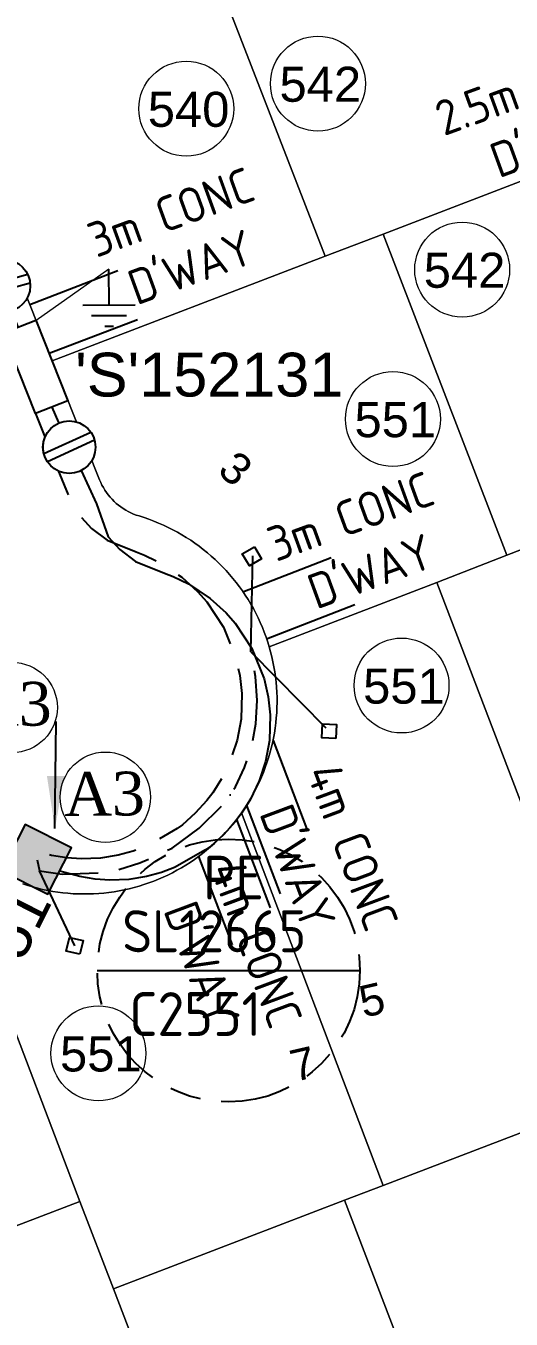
# Model space of a CAD drawing. Header units: metres. Extents: x 298214 to 299272, y 6265564 to 6266203.
# Drawn here: x 298644.5 to 298672.2, y 6265977.2 to 6266051 of the extents above; entities that cross this region are included whole.
import ezdxf
from ezdxf.enums import TextEntityAlignment as Align

# ---------------------------------------------------------------- set-up
doc = ezdxf.new("R2010")
doc.units = ezdxf.units.M
for name, pattern in [('Cable Exist UG', [8.2, 4, -1.2, 1.8, -1.2]), ('IE Trench LV', [6.5, 5, -1.5]), ('IECLCHAINA', [8.2, 4, -1.2, 1.8, -1.2])]:
    doc.linetypes.add(name, pattern=pattern)
doc.layers.get('0').update_dxf_attribs({"color": 6})
doc.layers.add('Cadastre Land Parcels_SP_EXT', color=9, linetype='Continuous', lineweight=5)
doc.layers.add('Cadastre Roads_SP_EXT', color=9, linetype='Continuous', lineweight=5)
for name, color, linetype in [('Mains_LV_NEW_T84', 2, 'Continuous'), ('Notes_LV_MISC', 7, 'Continuous'), ('NOTES_SL_EXT', 7, 'Continuous'), ('Notes_SL_MISC', 7, 'Continuous'), ('Notes_SP_EXT', 7, 'Continuous'), ('Services_SP_EXT', 7, 'Continuous'), ('SupportsUG_SP_LV_NEW', 2, 'Continuous'), ('SupportsUG_SP_LV_SL_EXT', 7, 'Continuous'), ('Trench_SP_NEW', 2, 'Continuous'), ('UG_Details_SP_MISC', 7, 'Continuous')]:
    doc.layers.add(name, color=color, linetype=linetype)
doc.styles.add('COLUMN_LABEL', font='arial.ttf')
doc.styles.add('iecISOCP', font='isocp.shx')
doc.styles.add('iecNAME', font='times.ttf')
doc.styles.add('iecRoadName', font='arial.ttf', dxfattribs={"height": 3.5})
doc.styles.add('POLE_LABEL', font='arial.ttf')
doc.styles.get("Standard").update_dxf_attribs({"font": 'arial.ttf'})
doc.linetypes.add('IECLCABX1', pattern='A,7,-0.25,["x",Standard,S=2,R=0,X=0.2,Y=-0.8],-2.1', length=9.35)
doc.dimstyles.new('UGT1', dxfattribs={"dimtxt": 2.5, "dimasz": 2, "dimexe": 1.25, "dimexo": 0.625, "dimgap": 1, "dimtad": 1, "dimjust": 1, "dimlfac": 1000, "dimtxsty": 'iecISOCP', "dimblk1": 'M05', "dimblk2": 'NONE', "dimsah": 1, "dimcen": 0, "dimse1": 1, "dimse2": 1, "dimadec": 0, "dimazin": 0, "dimtfac": 1, "dimtmove": 0, "dimatfit": 3, "dimfxl": 1, "dimarcsym": 0})

# ---------------------------------------------------------------- blocks, each defined once
blk = doc.blocks.new('COLUMN_EXT')
blk.add_hatch(color=256).paths.add_polyline_path([(-1.485, 1.485), (-1.485, -1.485), (1.485, -1.485), (1.485, 1.485)])
blk.add_lwpolyline([(-1.485, -1.485), (1.485, -1.485), (1.485, 1.485), (-1.485, 1.485)], close=True)
for tag, height, style, flags, p in [('ASSET_NUM', 2.5, 'COLUMN_LABEL', 8, (2, 2)), ('STRUCTURE_PLANT_NUMBER', 0.2, 'POLE_LABEL', 9, (1.813, 0.031)), ('STREET_CODE', 0.2, 'COLUMN_LABEL', 9, (1.813, -0.2))]:
    blk.add_attdef(tag, text='', height=height, dxfattribs=dict(style=style, flags=flags)).set_placement(p, align=Align.MIDDLE_LEFT)
at = {"flags": 9}
for tag, p in [('OWNED_BY', (1.813, -0.6)), ('STATE', (1.813, -0.8)), ('COLUMN_TYPE', (1.813, -0.4)), ('USAGE', (1.813, -1)), ('LEGEND', (1.813, -1.2)), ('LOCATION', (1.813, -1.4)), ('STREETNAME', (1.813, -1.6)), ('SUBURB', (1.813, -1.8)), ('NOTES', (1.813, -2))]:
    blk.add_attdef(tag, text='', height=0.2, dxfattribs=at).set_placement(p, align=Align.MIDDLE_LEFT)
at = {"flags": 1}
blk.add_attdef('Z', (1.813, -2.351), '', height=0.2, dxfattribs=at)
blk = doc.blocks.new('CCP_EXT')
at = {"flags": 9}
for tag, p in [('USAGE', (0, -1.2)), ('LEGEND', (0, -1.4)), ('STATE', (0, -1.8)), ('LIFE_SUPPORT', (0, -1.6)), ('NOTES', (0, -2))]:
    blk.add_attdef(tag, text='', height=0.2, dxfattribs=at).set_placement(p, align=Align.MIDDLE_LEFT)
blk.add_wipeout([(0, 0.566), (0.566, 0), (0, -0.566), (-0.566, 0)])
blk.add_lwpolyline([(-0.566, 0), (0, 0.566), (0.566, 0), (0, -0.566), (-0.566, 0)])
at = {"flags": 1}
blk.add_attdef('Z', (0, 0), '', height=0.2, dxfattribs=at)
at = {"flags": 9}
for tag, p in [('CCP_TYPE', (0, 0)), ('OPERATING_VOLTAGE', (0, -0.6)), ('ORIENTATION', (0, -0.8)), ('CONSTRUCTED_VOLTAGE', (0, -0.2)), ('NO_PHASES', (0, -0.4)), ('OWNED_BY', (0, -1))]:
    blk.add_attdef(tag, text='', height=0.2, dxfattribs=at).set_placement(p, align=Align.MIDDLE_LEFT)
blk = doc.blocks.new('PILLAR_NEW')
for tag, height, flags, p in [('ASSET_NUM', 2.5, 8, (2, 4)), ('STREET_CODE', 0.2, 9, (1.5, 2)), ('OWNED_BY', 0.2, 9, (1.5, 1.8)), ('OPERATED_BY', 0.2, 9, (1.5, 1.6))]:
    blk.add_attdef(tag, text='', height=height, dxfattribs=dict(flags=flags)).set_placement(p, align=Align.MIDDLE_LEFT)
blk.add_wipeout([(-2.475, 0.99), (2.475, 0.99), (2.475, -0.99), (-2.475, -0.99)])
at = {"lineweight": -3}
blk.add_lwpolyline([(-2.475, 0.99), (2.475, 0.99), (2.475, -0.99), (-2.475, -0.99)], close=True, dxfattribs=at)
for tag, flags, p in [('MAINTAINED_BY', 9, (1.5, 1.4)), ('STATE', 9, (1.5, 1.2)), ('SUPPORT_TYPE', 9, (1.5, 1)), ('USAGE', 9, (1.5, 0.8)), ('SUBURB', 9, (1.5, 0.2)), ('STREETNAME', 9, (1.5, 0)), ('LEGEND', 9, (1.5, 0.6)), ('PARENT', 9, (1.5, 0.4)), ('Z', 1, (1.5, -0.6)), ('LOCATION', 9, (1.5, -0.2)), ('NOTES', 9, (1.5, -0.4))]:
    blk.add_attdef(tag, text='', height=0.2, dxfattribs=dict(flags=flags)).set_placement(p, align=Align.MIDDLE_LEFT)
blk = doc.blocks.new('_None')
blk = doc.blocks.new('M05')
blk.add_hatch(color=256).paths.add_polyline_path([(-2, 0), (-0.701, -0.75), (-0.701, 0.75)])
at = {"color": 1}
blk.add_lwpolyline([(-0.701, 0.75), (-0.701, -0.75), (-2, 0)], close=True, dxfattribs=at)
blk = doc.blocks.new('LV_UG_LINKS_CLOSED_NEW')
for tag, flags, p in [('OPERATED_BY', 9, (1.5, -2)), ('MAINTAINED_BY', 9, (1.5, -2.2)), ('TYPE', 9, (1.5, -2.6)), ('Z', 1, (1.5, -2.8)), ('NUMBER_OF_PHASES', 9, (1.5, -2.4))]:
    blk.add_attdef(tag, text='', height=0.2, dxfattribs=dict(flags=flags)).set_placement(p, align=Align.MIDDLE_LEFT)
blk.add_wipeout([(-1.056, 1.057), (-1.18, 0.916), (-1.286, 0.761), (-1.371, 0.594), (-1.435, 0.417), (-1.476, 0.234), (-1.493, 0.047), (-1.487, -0.14), (-1.458, -0.326), (-1.406, -0.506), (-1.331, -0.678), (-1.236, -0.839), (-1.121, -0.988), (-0.988, -1.12), (-0.84, -1.235), (-0.679, -1.331), (-0.506, -1.406), (-0.326, -1.458), (-0.141, -1.487), (0.047, -1.493), (0.233, -1.476), (0.416, -1.435), (0.593, -1.371), (0.76, -1.286), (0.915, -1.181), (1.056, -1.057), (1.18, -0.916), (1.286, -0.761), (1.371, -0.594), (1.435, -0.417), (1.476, -0.234), (1.493, -0.047), (1.487, 0.14), (1.458, 0.326), (1.406, 0.506), (1.331, 0.678), (1.236, 0.839), (1.121, 0.988), (0.988, 1.12), (0.84, 1.235), (0.679, 1.331), (0.506, 1.406), (0.326, 1.458), (0.141, 1.487), (-0.047, 1.493), (-0.233, 1.476), (-0.416, 1.435), (-0.593, 1.371), (-0.76, 1.286), (-0.915, 1.181)])
for p, q in [((-0.25, -1.479), (-0.25, 1.479)), ((0.25, -1.479), (0.25, 1.479))]:
    blk.add_line(p, q)
blk.add_circle((0, 0), 1.5)
at = {"flags": 9}
for tag, p in [('ACTUAL_STATUS', (1.5, 0)), ('OPERATING_VOLTAGE', (1.5, -0.6)), ('ORIENTATION', (1.5, -0.8)), ('CONSTRUCTED_VOLTAGE', (1.5, -0.2)), ('NO_PHASES', (1.5, -0.4)), ('STATE', (1.5, -1)), ('SWITCH_TYPE', (1.5, -1.2)), ('USAGE', (1.5, -1.4)), ('OWNED_BY', (1.5, -1.8)), ('NOTES', (1.5, -1.6))]:
    blk.add_attdef(tag, text='', height=0.2, dxfattribs=at).set_placement(p, align=Align.MIDDLE_LEFT)
blk = doc.blocks.new('Earth')
for p, q in [((170.113, 339.377), (170.113, 341.421)), ((168.613, 339.377), (171.613, 339.377)), ((169.113, 338.777), (171.113, 338.777)), ((169.863, 338.177), (170.363, 338.177))]:
    blk.add_line(p, q)

msp = doc.modelspace()

# ---------------------------------------------------------------- linework, layer by layer
at = {"layer": 'Cadastre Land Parcels_SP_EXT', "linetype": 'Continuous'}
for points in [[(298643.153, 6266039.037), (298645.998, 6266031.868), (298661.591, 6266037.847), (298661.591, 6266037.847), (298650.41, 6266066.691)], [(298673.137, 6266059.03), (298671.613, 6266060.057), (298670.051, 6266061.018), (298668.433, 6266061.898), (298666.785, 6266062.709), (298665.1, 6266063.444), (298663.336, 6266064.086), (298661.591, 6266064.671), (298659.821, 6266065.177), (298658.031, 6266065.601), (298656.225, 6266065.944), (298654.39, 6266066.205), (298650.41, 6266066.691), (298650.41, 6266066.691), (298661.591, 6266037.847), (298664.906, 6266039.107), (298684.514, 6266046.626)], [(298673.391, 6266005.044), (298667.973, 6266019.231), (298658.4, 6266015.542), (298658.478, 6266015.261), (298658.549, 6266014.978), (298658.613, 6266014.693), (298658.668, 6266014.407), (298658.717, 6266014.118), (298658.758, 6266013.83), (298658.791, 6266013.539), (298658.816, 6266013.249), (298658.833, 6266012.957), (298658.843, 6266012.666), (298658.845, 6266012.374), (298658.839, 6266012.082), (298658.826, 6266011.79), (298658.804, 6266011.499), (298658.775, 6266011.209), (298658.738, 6266010.919), (298658.694, 6266010.631), (298658.642, 6266010.344), (298658.582, 6266010.059), (298658.515, 6266009.775), (298658.44, 6266009.492), (298658.358, 6266009.213), (298658.269, 6266008.934), (298658.172, 6266008.659), (298658.068, 6266008.387), (298657.956, 6266008.117), (298657.838, 6266007.85), (298657.713, 6266007.587), (298657.58, 6266007.326), (298657.441, 6266007.07), (298657.294, 6266006.817), (298657.141, 6266006.569), (298656.983, 6266006.324), (298656.817, 6266006.084), (298664.914, 6265984.818), (298676.929, 6265989.421)], [(298642.551, 6265997.056), (298647.582, 6265983.908), (298649.503, 6265978.909), (298662.696, 6265983.968), (298664.914, 6265984.818), (298656.817, 6266006.084), (298656.817, 6266006.084), (298656.644, 6266005.847), (298656.465, 6266005.615), (298656.28, 6266005.387), (298656.089, 6266005.165), (298655.892, 6266004.947), (298655.69, 6266004.736), (298655.482, 6266004.53), (298655.268, 6266004.329), (298655.049, 6266004.134), (298654.826, 6266003.944), (298654.596, 6266003.762), (298654.363, 6266003.585), (298654.125, 6266003.414), (298653.881, 6266003.25), (298653.635, 6266003.093), (298653.383, 6266002.941), (298653.128, 6266002.798), (298652.869, 6266002.66), (298652.607, 6266002.53), (298652.341, 6266002.406), (298652.072, 6266002.29), (298651.8, 6266002.181), (298651.524, 6266002.08), (298651.247, 6266001.985), (298650.967, 6266001.898), (298650.685, 6266001.818), (298650.401, 6266001.747), (298650.115, 6266001.683), (298649.828, 6266001.626), (298649.539, 6266001.577), (298649.248, 6266001.536), (298648.957, 6266001.502), (298648.665, 6266001.476), (298648.373, 6266001.459), (298648.08, 6266001.449), (298647.786, 6266001.447), (298647.494, 6266001.453), (298647.201, 6266001.465), (298646.908, 6266001.487), (298646.616, 6266001.516), (298646.326, 6266001.552), (298646.036, 6266001.597), (298645.748, 6266001.65), (298645.461, 6266001.709), (298645.176, 6266001.777), (298644.892, 6266001.851), (298644.611, 6266001.935), (298644.332, 6266002.025)], [(298630.356, 6265977.31), (298647.582, 6265983.908), (298647.582, 6265983.908), (298642.551, 6265997.056)]]:
    msp.add_lwpolyline(points, dxfattribs=at)
for points in [[(298664.906, 6266039.107), (298671.972, 6266020.781), (298693.354, 6266029.029), (298686.073, 6266043.766), (298685.212, 6266045.43), (298684.514, 6266046.626), (298664.906, 6266039.107)], [(298667.973, 6266019.231), (298671.972, 6266020.781), (298664.906, 6266039.107), (298661.591, 6266037.847), (298645.998, 6266031.868), (298648.708, 6266025.09), (298648.774, 6266024.936), (298648.846, 6266024.786), (298648.926, 6266024.639), (298649.013, 6266024.496), (298649.105, 6266024.358), (298649.205, 6266024.225), (298649.312, 6266024.095), (298649.423, 6266023.971), (298649.541, 6266023.853), (298649.664, 6266023.74), (298649.792, 6266023.632), (298649.925, 6266023.532), (298650.063, 6266023.438), (298650.205, 6266023.351), (298650.351, 6266023.27), (298650.501, 6266023.195), (298650.653, 6266023.128), (298650.809, 6266023.069), (298650.968, 6266023.018), (298651.251, 6266022.929), (298651.532, 6266022.832), (298651.81, 6266022.727), (298652.085, 6266022.616), (298652.356, 6266022.497), (298652.625, 6266022.37), (298652.89, 6266022.237), (298653.153, 6266022.096), (298653.409, 6266021.949), (298653.664, 6266021.795), (298653.913, 6266021.634), (298654.158, 6266021.466), (298654.398, 6266021.291), (298654.634, 6266021.111), (298654.865, 6266020.923), (298655.091, 6266020.731), (298655.312, 6266020.531), (298655.526, 6266020.326), (298655.735, 6266020.116), (298655.939, 6266019.899), (298656.136, 6266019.678), (298656.328, 6266019.451), (298656.514, 6266019.219), (298656.694, 6266018.982), (298656.867, 6266018.741), (298657.033, 6266018.495), (298657.193, 6266018.245), (298657.345, 6266017.99), (298657.491, 6266017.732), (298657.631, 6266017.469), (298657.763, 6266017.203), (298657.887, 6266016.934), (298658.005, 6266016.661), (298658.115, 6266016.385), (298658.218, 6266016.107), (298658.313, 6266015.826), (298658.4, 6266015.542), (298667.973, 6266019.231)], [(298667.973, 6266019.231), (298673.391, 6266005.044), (298700.107, 6266015.361), (298694.793, 6266026.106), (298693.354, 6266029.029), (298671.972, 6266020.781), (298667.973, 6266019.231)], [(298662.696, 6265983.968), (298673.58, 6265955.574), (298675.645, 6265956.045), (298677.694, 6265956.59), (298679.721, 6265957.207), (298681.727, 6265957.895), (298683.705, 6265958.655), (298685.654, 6265959.484), (298687.572, 6265960.38), (298687.985, 6265960.583), (298676.929, 6265989.421), (298664.914, 6265984.818), (298662.696, 6265983.968)], [(298630.356, 6265977.31), (298638.197, 6265956.874), (298655.176, 6265954.824), (298657.476, 6265954.584), (298658.861, 6265954.494), (298649.503, 6265978.909), (298647.582, 6265983.908), (298630.356, 6265977.31)], [(298649.503, 6265978.909), (298658.861, 6265954.494), (298659.41, 6265954.456), (298661.448, 6265954.393), (298663.483, 6265954.401), (298665.517, 6265954.485), (298667.545, 6265954.646), (298669.567, 6265954.881), (298671.579, 6265955.19), (298673.58, 6265955.574), (298662.696, 6265983.968), (298649.503, 6265978.909)]]:
    msp.add_lwpolyline(points, close=True, dxfattribs=at)
at = {"layer": 'Cadastre Land Parcels_SP_EXT'}
for centre in [(298661.179, 6266047.692), (298653.659, 6266046.261), (298669.416, 6266037.077), (298665.954, 6266013.344), (298648.645, 6265992.354)]:
    msp.add_circle(centre, 2.709, dxfattribs=at)
at = {"layer": 'Notes_LV_MISC', "lineweight": 0}
msp.add_circle((298649.044, 6266006.969), 2.577, dxfattribs=at)
at = {"layer": 'Notes_SL_MISC', "color": 7, "linetype": 'Continuous'}
msp.add_line((298648.58, 6265997.082), (298663.58, 6265997.082), dxfattribs=at)
at = {"layer": 'Notes_SL_MISC', "color": 7, "linetype": 'IECLCHAINA'}
msp.add_circle((298656.08, 6265997.082), 7.5, dxfattribs=at)
at = {"layer": 'Notes_SP_EXT'}
for p, q in [((298644.72, 6266035.089), (298649.762, 6266037.022)), ((298658.248, 6266016.016), (298663.286, 6266017.961)), ((298658.62, 6266010.199), (298660.542, 6266005.152)), ((298657.109, 6266006.495), (298659.03, 6266001.449)), ((298656.523, 6266005.707), (298658.444, 6266000.66)), ((298654.356, 6266003.594), (298656.278, 6265998.548))]:
    msp.add_line(p, q, dxfattribs=at)
at = {"layer": 'Notes_SP_EXT', "lineweight": 0}
msp.add_circle((298643.722, 6266012.091), 2.577, dxfattribs=at)
at = {"layer": 'Trench_SP_NEW', "color": 4, "linetype": 'IE Trench LV', "flags": 128}
msp.add_lwpolyline([(298643.354, 6266067.531), (298642.204, 6266057.048), (298641.323, 6266049.024), (298640.984, 6266045.814), (298641.014, 6266043.292), (298641.157, 6266042.151), (298641.749, 6266039.686), (298642.477, 6266037.757), (298643.553, 6266035.047), (298644.962, 6266031.495)], dxfattribs=at)
at = {"layer": 'UG_Details_SP_MISC', "color": 7, "linetype": 'Cable Exist UG', "flags": 128}
msp.add_lwpolyline([(298645.144, 6266003.397), (298645.286, 6266002.771), (298645.286, 6266002.771), (298646.568, 6266002.573), (298649.239, 6266002.684), (298651.009, 6266003.216), (298652.861, 6266004.065), (298654.407, 6266005.198), (298655.884, 6266006.656), (298656.166, 6266007.098), (298656.166, 6266007.098), (298656.471, 6266007.56), (298656.99, 6266008.669), (298657.395, 6266009.872), (298657.628, 6266011.164), (298657.715, 6266012.49), (298657.615, 6266013.858), (298657.343, 6266015.266)], dxfattribs=at)

# ---------------------------------------------------------------- block references
at = {"layer": 'SupportsUG_SP_LV_SL_EXT'}
ref = msp.add_blockref('COLUMN_EXT', (298645.111, 6266003.425), dxfattribs=dict(at, rotation=333.154946263711))
ref.add_attrib('ASSET_NUM', '2551', dxfattribs={"layer": '0', "height": 2.5, "rotation": 63.19117, "style": 'COLUMN_LABEL'}).set_placement((298644.916, 6266001.543), align=Align.MIDDLE_RIGHT)

# ---------------------------------------------------------------- texts
at = {"layer": 'Cadastre Land Parcels_SP_EXT'}
for s, p in [('542', (298658.985, 6266046.657)), ('540', (298651.464, 6266045.225)), ('542', (298667.222, 6266036.042)), ('551', (298663.267, 6266027.515)), ('551', (298663.76, 6266012.309)), ('551', (298646.451, 6265991.319))]:
    msp.add_text(s, height=2, dxfattribs=at).set_placement(p)
for s, rotation, p in [('3', 318.90854, (298655.371, 6266025.511)), ('5', 12.99462, (298663.783, 6265994.38)), ('7', 12.99462, (298659.837, 6265990.72))]:
    msp.add_text(s, height=1.8, rotation=rotation, dxfattribs=at).set_placement(p)
at = {"layer": 'Notes_LV_MISC', "style": 'iecNAME'}
msp.add_text('A3', height=2.5, rotation=0.56706, dxfattribs=at).set_placement((298646.695, 6266005.896))
at = {"layer": 'NOTES_SL_EXT', "insert": (298654.627, 6266003.63), "char_height": 2.5, "width": 5.05471, "attachment_point": 1, "style": 'iecRoadName'}
msp.add_mtext('{\\Fisocp|c0;PE}', dxfattribs=at)
at = {"layer": 'Notes_SL_MISC', "width": 13.64263, "attachment_point": 1, "style": 'iecRoadName'}
for s, insert, char_height in [('{\\Fisocp|c0;SL12665}', (298650.008, 6266000.523), 2.4), ('{\\Fisocp|c0;C2551}', (298650.406, 6265995.847), 2.5)]:
    msp.add_mtext(s, dxfattribs=dict(at, insert=insert, char_height=char_height))
at = {"layer": 'Notes_SP_EXT', "style": 'iecNAME'}
msp.add_text('A3', height=2.5, rotation=0.56706, dxfattribs=at).set_placement((298641.374, 6266011.019))
at = {"layer": 'Notes_SP_EXT', "lineweight": 0, "char_height": 2, "width": 15.06754, "attachment_point": 5, "style": 'iecISOCP'}
for s, insert, rotation in [("2.5m CONC D'WAY", (298674.031, 6266046.034), 20.02376), ("3m CONC D'WAY", (298653.35, 6266038.782), 20.02376), ("4m CONC D'WAY", (298661.583, 6266003.557), 290.42466), ("4m CONC D'WAY", (298656.106, 6265998.021), 290.42466)]:
    msp.add_mtext(s, dxfattribs=dict(at, insert=insert, rotation=rotation))

# ---------------------------------------------------------------- leaders
at = {"layer": 'Notes_SP_EXT', "lineweight": 0}
msp.add_leader([(298646.164, 6266005.179), (298646.233, 6266011.291)], dimstyle='UGT1', override={"dimasz": 3, "dimgap": 1, "dimtad": 0}, dxfattribs=at)

# ---------------------------------------------------------------- next in the draw order: block references
at = {"layer": 'Services_SP_EXT'}
for p, rotation in [((298657.409, 6266020.713), 255.6455818151859), ((298661.824, 6266010.731), 132.2804022852673), ((298647.29, 6265998.493), 122.0980194919663)]:
    msp.add_blockref('CCP_EXT', p, dxfattribs=dict(at, rotation=rotation))

# ---------------------------------------------------------------- next in the draw order: linework, layer by layer
at = {"layer": 'Cadastre Roads_SP_EXT', "linetype": 'Continuous'}
msp.add_lwpolyline([(298644.332, 6266002.025), (298644.611, 6266001.935), (298644.892, 6266001.851), (298645.176, 6266001.777), (298645.461, 6266001.709), (298645.748, 6266001.65), (298646.036, 6266001.597), (298646.326, 6266001.552), (298646.616, 6266001.516), (298646.908, 6266001.487), (298647.201, 6266001.465), (298647.494, 6266001.453), (298647.786, 6266001.447), (298648.08, 6266001.449), (298648.373, 6266001.459), (298648.665, 6266001.476), (298648.957, 6266001.502), (298649.248, 6266001.536), (298649.539, 6266001.577), (298649.828, 6266001.626), (298650.115, 6266001.683), (298650.401, 6266001.747), (298650.685, 6266001.818), (298650.967, 6266001.898), (298651.247, 6266001.985), (298651.524, 6266002.08), (298651.8, 6266002.181), (298652.072, 6266002.29), (298652.341, 6266002.406), (298652.607, 6266002.53), (298652.869, 6266002.66), (298653.128, 6266002.798), (298653.383, 6266002.941), (298653.635, 6266003.093), (298653.881, 6266003.25), (298654.125, 6266003.414), (298654.363, 6266003.585), (298654.596, 6266003.762), (298654.826, 6266003.944), (298655.049, 6266004.134), (298655.268, 6266004.329), (298655.482, 6266004.53), (298655.69, 6266004.736), (298655.892, 6266004.947), (298656.089, 6266005.166), (298656.28, 6266005.387), (298656.465, 6266005.615), (298656.644, 6266005.847), (298656.817, 6266006.084), (298656.983, 6266006.324), (298657.141, 6266006.569), (298657.294, 6266006.817), (298657.441, 6266007.07), (298657.58, 6266007.326), (298657.713, 6266007.587), (298657.838, 6266007.85), (298657.956, 6266008.117), (298658.068, 6266008.387), (298658.172, 6266008.659), (298658.269, 6266008.934), (298658.358, 6266009.212), (298658.44, 6266009.492), (298658.515, 6266009.775), (298658.582, 6266010.059), (298658.642, 6266010.344), (298658.694, 6266010.631), (298658.739, 6266010.919), (298658.775, 6266011.209), (298658.804, 6266011.499), (298658.826, 6266011.79), (298658.839, 6266012.082), (298658.845, 6266012.374), (298658.843, 6266012.666), (298658.833, 6266012.957), (298658.816, 6266013.249), (298658.791, 6266013.539), (298658.758, 6266013.83), (298658.717, 6266014.118), (298658.668, 6266014.407), (298658.613, 6266014.693), (298658.549, 6266014.978), (298658.478, 6266015.261), (298658.4, 6266015.542), (298658.313, 6266015.826), (298658.218, 6266016.107), (298658.115, 6266016.385), (298658.005, 6266016.661), (298657.887, 6266016.934), (298657.763, 6266017.203), (298657.631, 6266017.469), (298657.491, 6266017.732), (298657.345, 6266017.99), (298657.193, 6266018.245), (298657.033, 6266018.495), (298656.867, 6266018.741), (298656.694, 6266018.982), (298656.514, 6266019.219), (298656.328, 6266019.451), (298656.136, 6266019.678), (298655.939, 6266019.899), (298655.735, 6266020.116), (298655.526, 6266020.326), (298655.312, 6266020.531), (298655.091, 6266020.731), (298654.865, 6266020.923), (298654.634, 6266021.111), (298654.398, 6266021.291), (298654.158, 6266021.466), (298653.913, 6266021.634), (298653.663, 6266021.795), (298653.409, 6266021.949), (298653.153, 6266022.096), (298652.89, 6266022.237), (298652.625, 6266022.37), (298652.356, 6266022.497), (298652.085, 6266022.616), (298651.81, 6266022.727), (298651.532, 6266022.832), (298651.251, 6266022.929), (298650.968, 6266023.018), (298650.809, 6266023.069), (298650.653, 6266023.128), (298650.501, 6266023.195), (298650.351, 6266023.27), (298650.205, 6266023.351), (298650.063, 6266023.438), (298649.925, 6266023.532), (298649.792, 6266023.632), (298649.664, 6266023.74), (298649.541, 6266023.853), (298649.423, 6266023.971), (298649.312, 6266024.095), (298649.205, 6266024.225), (298649.105, 6266024.358), (298649.013, 6266024.496), (298648.926, 6266024.639), (298648.846, 6266024.786), (298648.774, 6266024.936), (298648.708, 6266025.09), (298645.998, 6266031.868), (298643.153, 6266039.037)], dxfattribs=at)
at = {"layer": 'Notes_SP_EXT'}
msp.add_line((298656.898, 6266018.695), (298661.936, 6266020.64), dxfattribs=at)
at = {"layer": 'Services_SP_EXT'}
for points in [[(298657.343, 6266015.266), (298657.467, 6266020.749)], [(298657.343, 6266015.266), (298661.634, 6266010.934)], [(298647.29, 6265998.493), (298645.286, 6266002.771)]]:
    msp.add_lwpolyline(points, dxfattribs=at)

# ---------------------------------------------------------------- next in the draw order: texts
at = {"layer": 'Notes_SP_EXT', "lineweight": 0, "insert": (298663.611, 6266021.425), "char_height": 2, "width": 15.06754, "attachment_point": 5, "rotation": 20.02376, "style": 'iecISOCP'}
msp.add_mtext("3m CONC D'WAY", dxfattribs=at)

# ---------------------------------------------------------------- next in the draw order: block references
at = {"layer": 'SupportsUG_SP_LV_NEW'}
ref = msp.add_blockref('PILLAR_NEW', (298645.067, 6266031.532), dxfattribs=dict(at, rotation=291.63133116002))
ref.add_attrib('ASSET_NUM', "'S'152131", dxfattribs={"height": 2.5}).set_placement((298647.315, 6266031.086), align=Align.MIDDLE_LEFT)

# ---------------------------------------------------------------- next in the draw order: linework, layer by layer
at = {"layer": 'Cadastre Land Parcels_SP_EXT'}
msp.add_circle((298665.461, 6266028.55), 2.709, dxfattribs=at)
at = {"layer": 'Mains_LV_NEW_T84', "color": 2, "linetype": 'IECLCABX1', "flags": 128}
msp.add_lwpolyline([(298645.98, 6266029.231), (298646.871, 6266027.172), (298647.652, 6266025.616), (298648.536, 6266023.703), (298649.206, 6266021.828), (298649.874, 6266021.098), (298650.764, 6266020.424), (298652.416, 6266019.759), (298652.907, 6266019.567), (298653.781, 6266019.142), (298655.027, 6266018.313), (298655.931, 6266017.497), (298656.451, 6266016.905), (298657.407, 6266015.45), (298658.11, 6266013.726), (298658.342, 6266012.706), (298658.454, 6266011.664), (298658.412, 6266010.209), (298658.183, 6266009.002), (298657.83, 6266007.913), (298657.311, 6266006.824), (298656.799, 6266006.014), (298656.458, 6266005.567), (298655.8, 6266004.841), (298655.064, 6266004.185), (298654.768, 6266003.96), (298652.98, 6266002.95), (298652.255, 6266002.676), (298651.389, 6266002.442), (298650.382, 6266002.281), (298649.289, 6266002.238), (298648.468, 6266002.291), (298647.584, 6266002.436), (298646.436, 6266002.755)], dxfattribs=at)
at = {"layer": 'Notes_SP_EXT'}
msp.add_line((298645.828, 6266032.301), (298650.869, 6266034.234), dxfattribs=at)
at = {"layer": 'Trench_SP_NEW', "color": 4, "linetype": 'IE Trench LV', "flags": 128}
msp.add_lwpolyline([(298645.059, 6266028.866), (298645.806, 6266026.962), (298646.331, 6266025.648), (298647.062, 6266023.865), (298647.582, 6266023.043), (298648.25, 6266022.312), (298649.14, 6266021.639), (298650.792, 6266020.973), (298651.283, 6266020.782), (298652.157, 6266020.357), (298653.403, 6266019.528), (298654.306, 6266018.711), (298654.827, 6266018.119), (298655.783, 6266016.665), (298656.486, 6266014.94), (298656.718, 6266013.921), (298656.83, 6266012.879), (298656.788, 6266011.423), (298656.559, 6266010.216), (298656.205, 6266009.127), (298655.687, 6266008.038), (298655.174, 6266007.229), (298654.834, 6266006.781), (298654.175, 6266006.055), (298653.44, 6266005.399), (298653.144, 6266005.175), (298651.356, 6266004.165), (298650.63, 6266003.89), (298649.765, 6266003.657), (298648.758, 6266003.496), (298647.664, 6266003.452), (298646.844, 6266003.505), (298645.96, 6266003.651), (298644.812, 6266003.969)], dxfattribs=at)

# ---------------------------------------------------------------- next in the draw order: block references
at = {"layer": 'Mains_LV_NEW_T84', "color": 2, "linetype": 'IECLCABX1', "rotation": 105.3649498197012}
msp.add_blockref('LV_UG_LINKS_CLOSED_NEW', (298643.257, 6266036.159), dxfattribs=at)
at = {"layer": 'Notes_LV_MISC', "lineweight": 0, "rotation": 0.3515038566448708}
msp.add_blockref('Earth', (298481.222, 6265694.644), dxfattribs=at)

# ---------------------------------------------------------------- next in the draw order: linework, layer by layer
at = {"layer": 'Notes_LV_MISC', "lineweight": 0}
msp.add_line((298649.237, 6266037.102), (298645.082, 6266034.18), dxfattribs=at)

# ---------------------------------------------------------------- next in the draw order: block references
at = {"layer": 'Mains_LV_NEW_T84', "color": 2, "linetype": 'IECLCABX1', "rotation": 114.6773558727353}
msp.add_blockref('LV_UG_LINKS_CLOSED_NEW', (298646.98, 6266026.947), dxfattribs=at)

doc.saveas('drawing.dxf')
